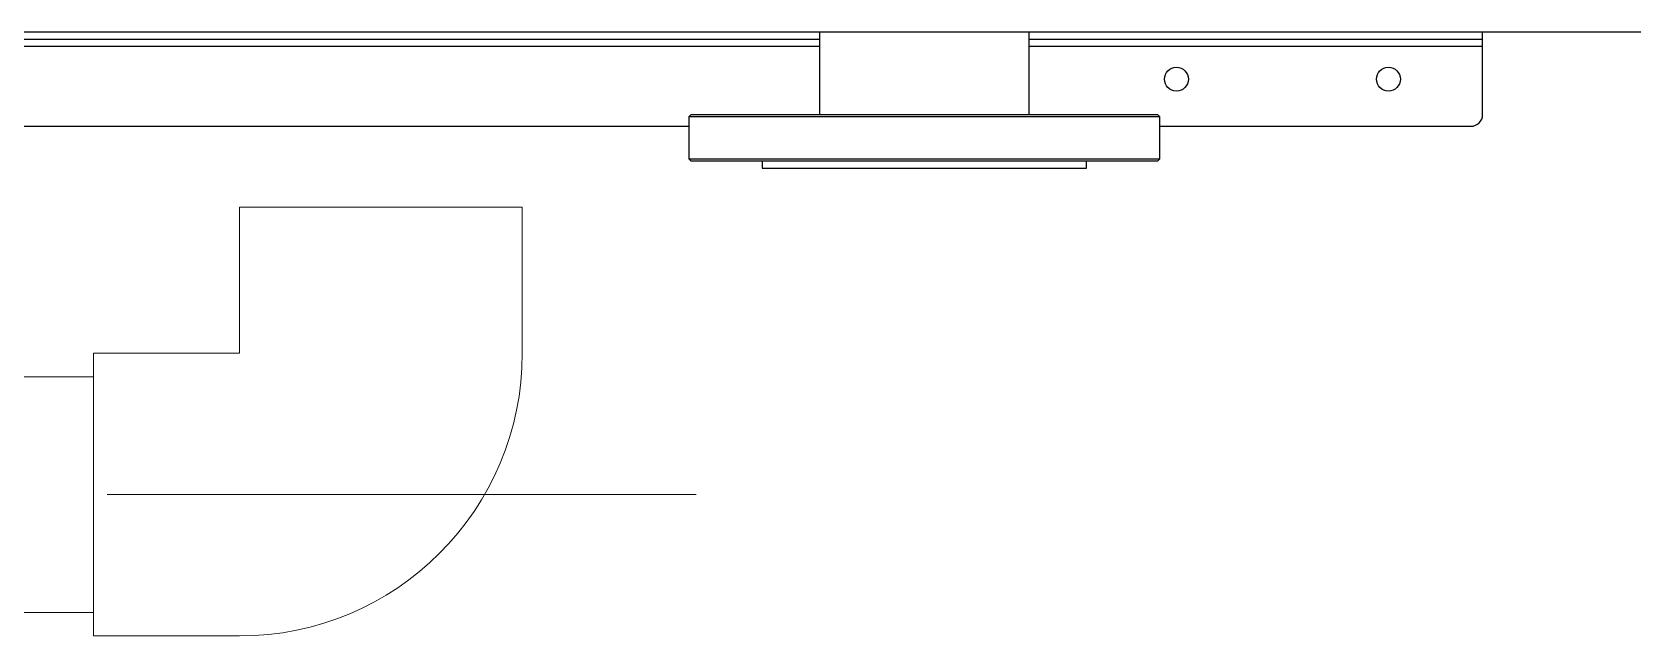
# Model space of a CAD drawing. Header units: millimetres. Extents: x 3795014 to 4300160, y 3869364 to 4016788.
# Drawn here: x 4226298.5 to 4226638.3, y 3922533.3 to 3922661.5 of the extents above; entities that cross this region are included whole.
import ezdxf

# ---------------------------------------------------------------- set-up
doc = ezdxf.new("R2010")
doc.units = ezdxf.units.MM
doc.linetypes.add('CENTER', pattern=[2, 1.25, -0.25, 0.25, -0.25])
doc.layers.add('Дополнительная', color=7, linetype='Continuous', lineweight=18)
doc.layers.add('основная', color=7, linetype='Continuous', lineweight=50)
doc.layers.add('линия перехода', color=7, linetype='Continuous')

msp = doc.modelspace()

# ---------------------------------------------------------------- linework, layer by layer
at = {"layer": 'Дополнительная', "ltscale": 25}
for p, q in [((4226402.58, 3922624.34), (4226342.58, 3922624.34)), ((4226342.58, 3922624.34), (4226342.58, 3922593.34)), ((4226402.58, 3922593.34), (4226402.58, 3922624.34)), ((4226342.58, 3922593.34), (4226311.58, 3922593.34)), ((4226311.58, 3922593.34), (4226311.58, 3922533.34)), ((4226311.58, 3922533.34), (4226342.58, 3922533.34))]:
    msp.add_line(p, q, dxfattribs=at)
at = {"layer": 'Дополнительная', "linetype": 'CENTER', "ltscale": 100}
msp.add_line((4226439.46, 3922563.34), (4225004.54, 3922563.34), dxfattribs=at)
at = {"layer": 'Дополнительная', "ltscale": 25}
msp.add_lwpolyline([(4226311.58, 3922538.34), (4225174.68, 3922538.34), (4225174.68, 3922588.34), (4226311.58, 3922588.34)], close=True, dxfattribs=at)
msp.add_arc((4226342.58, 3922593.34), 60, 270, 0, dxfattribs=at)
at = {"layer": 'линия перехода', "color": 0, "linetype": 'Continuous', "lineweight": -3}
for p, q in [((4226160.29, 3922658.53), (4226465.67, 3922658.53)), ((4226510.17, 3922658.53), (4226606.42, 3922658.53))]:
    msp.add_line(p, q, dxfattribs=at)
at = {"layer": 'основная', "color": 0, "linetype": 'Continuous', "lineweight": -3}
for p, q in [((4226161.71, 3922660.03), (4226465.67, 3922660.03)), ((4226714.3, 3922661.53), (4226162.4, 3922661.53)), ((4226465.67, 3922661.53), (4226465.67, 3922644.03)), ((4226510.17, 3922644.03), (4226510.17, 3922661.53)), ((4226510.17, 3922660.03), (4226606.42, 3922660.03)), ((4226606.42, 3922660.03), (4226606.42, 3922661.53)), ((4226606.42, 3922658.53), (4226606.42, 3922660.03)), ((4226606.42, 3922644.03), (4226606.42, 3922658.53)), ((4226105.37, 3922641.53), (4226437.92, 3922641.53)), ((4226438.42, 3922644.03), (4226437.92, 3922643.53)), ((4226537.92, 3922643.53), (4226437.92, 3922643.53)), ((4226437.92, 3922643.53), (4226437.92, 3922634.63)), ((4226438.42, 3922644.03), (4226537.42, 3922644.03)), ((4226537.92, 3922643.53), (4226537.42, 3922644.03)), ((4226537.92, 3922634.63), (4226537.92, 3922643.53)), ((4226537.92, 3922641.53), (4226603.92, 3922641.53)), ((4226437.92, 3922634.63), (4226537.92, 3922634.63)), ((4226437.92, 3922634.63), (4226438.42, 3922634.13)), ((4226537.42, 3922634.13), (4226537.92, 3922634.63)), ((4226537.42, 3922634.13), (4226438.42, 3922634.13)), ((4226453.52, 3922634.13), (4226453.52, 3922632.63)), ((4226453.52, 3922632.63), (4226522.32, 3922632.63)), ((4226522.32, 3922632.63), (4226522.32, 3922634.13))]:
    msp.add_line(p, q, dxfattribs=at)
for centre in [(4226541.42, 3922651.53), (4226586.42, 3922651.53)]:
    msp.add_circle(centre, 2.54, dxfattribs=at)
msp.add_arc((4226603.92, 3922644.03), 2.5, 270, 0, dxfattribs=at)

doc.saveas('drawing.dxf')
